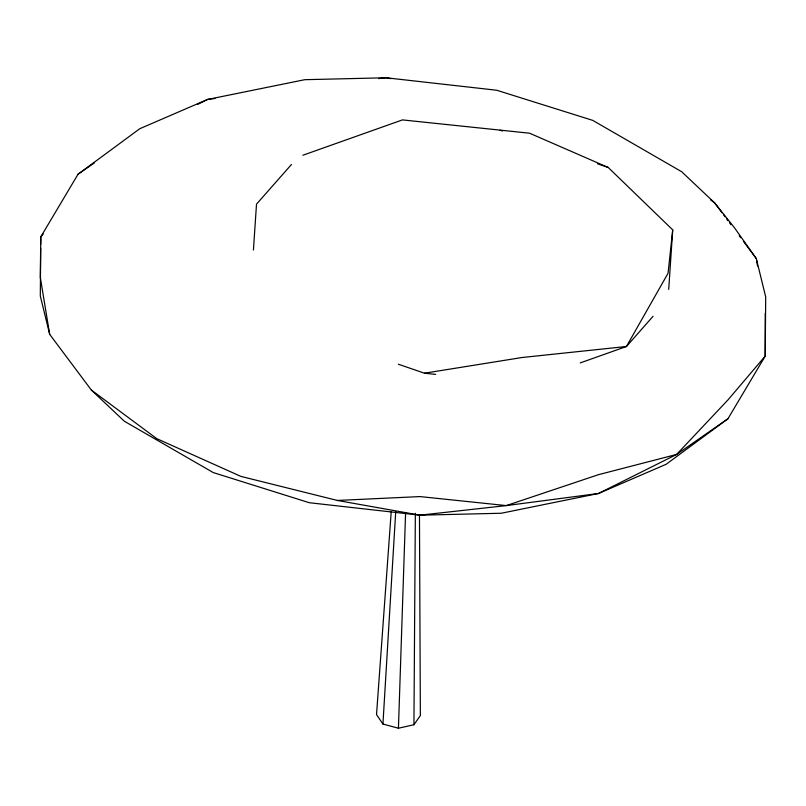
<?xml version="1.0" encoding="UTF-8"?>
<svg xmlns="http://www.w3.org/2000/svg" width="806" height="806" viewBox="0 0 806 806"><rect width="100%" height="100%" fill="white"/><g stroke="black" fill="none" stroke-linecap="round" stroke-linejoin="round"><path stroke-width="1.21" d="M391.232 511.488L376.523 714.61L382.931 724.04L398.436 728.231L413.931 724.725L415.352 513.311M40.703 248.167L40.3 295.993L49.69 334.359L91.36 390.064L124.356 421.246L213.258 472.578L309.282 502.712L419.946 515.185L501.231 513.251L598.485 493.494L666.189 464.256L727.949 418.747L765.206 356.111L765.287 313.081M40.733 244.399L40.794 236.843L78.051 174.207L139.811 128.698L207.515 99.46L304.769 79.693L386.054 77.769L496.718 90.242L592.742 120.376L681.644 171.698L714.64 202.88L734.145 227.312L756.31 258.585L765.7 296.961L765.206 356.111L727.949 399.927L676.607 454.443L598.485 493.494L506.289 505.594L419.946 515.185L337.371 500.455L240.893 476.396L156.757 438.645L91.36 390.064M398.436 728.231L405.599 512.465M382.931 724.04L395.716 511.619M253.427 250.001L256.51 204.15L291.46 164.495M668.718 289.374L672.718 229.881L608.208 167.467L529.602 133.212L402.436 119.903L302.855 155.256M672.718 229.881L668.053 273.254L626.443 346.499L580.219 362.912M413.931 724.725L420.359 715.577L419.463 514.621M43.222 233.982L40.794 236.843L40.3 277.385L49.69 334.359M653.072 316.284L626.443 346.499L522.127 357.501L424.46 373.208L398.325 364.211M78.051 174.207L94.483 162.782M727.949 418.747L676.607 454.443L598.485 474.674L506.289 505.594L419.946 496.577L337.371 500.455M197.47 104.478L207.515 99.46L214.99 98.483M378.548 78.605L386.054 77.769L390.981 78.645M424.46 373.208L435.724 374.407M500.103 130.219L502.481 131.046M597.518 163.789L608.208 167.467M710.62 199.898L714.64 202.88L722.085 212.834M723.576 214.819L725.057 216.814M726.549 218.799L728.04 220.784M729.521 222.778L731.012 224.763M739.203 235.705L740.684 237.699M743.666 241.679L756.31 258.585M756.522 259.824L757.539 266.02"/></g></svg>
